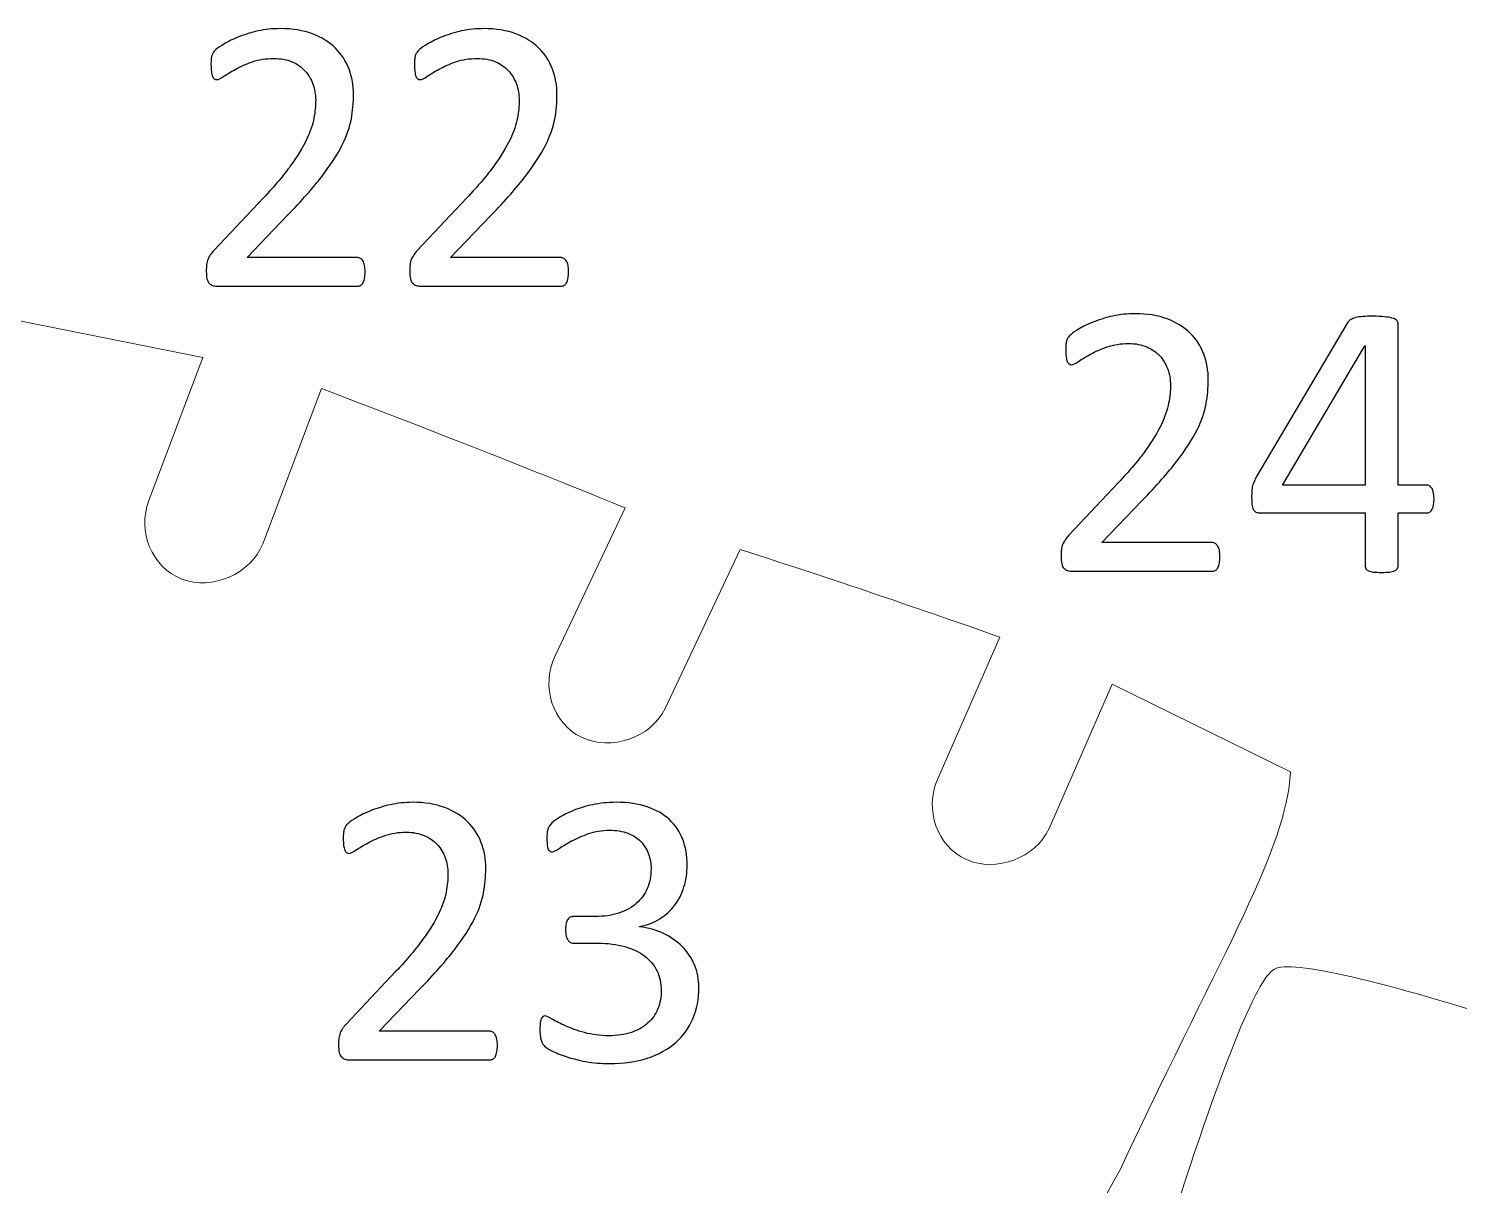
# Model space of a CAD drawing. Header units: inches. Extents: x -2.74 to 3.04, y -4.95 to 0.91.
# Drawn here: x 0.724 to 1.318, y 0.367 to 0.847 of the extents above; entities that cross this region are included whole.
import ezdxf

# ---------------------------------------------------------------- set-up
doc = ezdxf.new("R2010")
doc.units = ezdxf.units.IN
doc.header["$MEASUREMENT"] = 0
doc.layers.add('Layer 1', color=7, linetype='Continuous')

msp = doc.modelspace()

# ---------------------------------------------------------------- linework, layer by layer
at = {"layer": 'Layer 1'}
for points, knots in [([(0.86376, 0.74596), (0.86376, 0.74498), (0.8637, 0.74409), (0.86357, 0.74335), (0.86357, 0.74335), (0.86343, 0.74259), (0.86323, 0.74196), (0.86298, 0.74143), (0.86298, 0.74143), (0.86273, 0.74093), (0.86243, 0.74054), (0.86201, 0.74029), (0.86201, 0.74029), (0.86159, 0.74004), (0.86115, 0.73993), (0.86068, 0.73993), (0.86068, 0.73993), (0.86068, 0.73993), (0.80248, 0.73993), (0.80248, 0.73993), (0.80248, 0.73993), (0.80173, 0.73993), (0.80107, 0.74001), (0.80048, 0.74021), (0.80048, 0.74021), (0.79993, 0.7404), (0.79943, 0.74071), (0.79901, 0.74115), (0.79901, 0.74115), (0.79862, 0.74159), (0.79831, 0.74221), (0.79812, 0.74301), (0.79812, 0.74301), (0.79793, 0.74385), (0.79785, 0.74485), (0.79785, 0.74604), (0.79785, 0.74604), (0.79785, 0.74712), (0.79787, 0.74807), (0.79796, 0.74887), (0.79796, 0.74887), (0.79804, 0.74971), (0.79823, 0.7504), (0.79848, 0.75104), (0.79848, 0.75104), (0.79876, 0.75165), (0.79909, 0.75229), (0.79951, 0.7529), (0.79951, 0.7529), (0.79993, 0.75354), (0.80046, 0.75421), (0.80109, 0.7549), (0.80109, 0.7549), (0.80109, 0.7549), (0.82154, 0.77654), (0.82154, 0.77654), (0.82154, 0.77654), (0.82623, 0.78154), (0.83004, 0.78601), (0.83287, 0.78998), (0.83287, 0.78998), (0.83573, 0.79393), (0.83793, 0.79754), (0.83948, 0.80079), (0.83948, 0.80079), (0.84101, 0.80407), (0.84204, 0.80701), (0.84251, 0.80968), (0.84251, 0.80968), (0.84301, 0.81232), (0.84326, 0.81482), (0.84326, 0.81715), (0.84326, 0.81715), (0.84326, 0.81948), (0.84287, 0.8217), (0.84212, 0.82379), (0.84212, 0.82379), (0.84134, 0.82587), (0.84026, 0.8277), (0.83881, 0.82929), (0.83881, 0.82929), (0.83737, 0.83085), (0.83557, 0.83209), (0.8334, 0.83304), (0.8334, 0.83304), (0.83123, 0.83396), (0.82873, 0.8344), (0.82593, 0.8344), (0.82593, 0.8344), (0.82262, 0.8344), (0.81965, 0.83396), (0.81701, 0.83304), (0.81701, 0.83304), (0.81437, 0.83209), (0.81207, 0.83109), (0.81009, 0.83001), (0.81009, 0.83001), (0.80812, 0.82893), (0.80646, 0.82793), (0.80512, 0.82701), (0.80512, 0.82701), (0.80379, 0.82609), (0.80281, 0.82562), (0.80215, 0.82562), (0.80215, 0.82562), (0.80179, 0.82562), (0.80143, 0.82573), (0.80115, 0.82596), (0.80115, 0.82596), (0.80085, 0.82618), (0.80059, 0.82651), (0.8004, 0.82701), (0.8004, 0.82701), (0.8002, 0.82748), (0.80007, 0.82815), (0.79996, 0.82896), (0.79996, 0.82896), (0.79985, 0.82976), (0.79979, 0.83076), (0.79979, 0.8319), (0.79979, 0.8319), (0.79979, 0.8327), (0.79981, 0.8334), (0.79987, 0.83401), (0.79987, 0.83401), (0.79993, 0.83459), (0.80004, 0.83512), (0.80015, 0.83554), (0.80015, 0.83554), (0.80029, 0.83598), (0.80048, 0.8364), (0.8007, 0.83676), (0.8007, 0.83676), (0.8009, 0.83715), (0.80135, 0.83762), (0.80198, 0.8382), (0.80198, 0.8382), (0.80265, 0.83876), (0.80376, 0.83954), (0.80537, 0.84051), (0.80537, 0.84051), (0.80698, 0.84148), (0.80898, 0.84246), (0.8114, 0.8434), (0.8114, 0.8434), (0.81381, 0.84435), (0.81646, 0.84515), (0.81937, 0.84582), (0.81937, 0.84582), (0.82226, 0.84646), (0.82531, 0.84679), (0.82851, 0.84679), (0.82851, 0.84679), (0.83362, 0.84679), (0.83809, 0.84607), (0.8419, 0.84462), (0.8419, 0.84462), (0.84573, 0.84318), (0.8489, 0.8412), (0.85143, 0.83873), (0.85143, 0.83873), (0.85396, 0.83623), (0.85584, 0.83332), (0.85709, 0.83001), (0.85709, 0.83001), (0.85834, 0.8267), (0.85896, 0.82318), (0.85896, 0.81943), (0.85896, 0.81943), (0.85896, 0.81607), (0.85865, 0.81273), (0.85807, 0.80937), (0.85807, 0.80937), (0.85746, 0.80604), (0.8562, 0.80243), (0.85429, 0.79857), (0.85429, 0.79857), (0.85234, 0.79468), (0.84957, 0.79037), (0.84593, 0.78562), (0.84593, 0.78562), (0.84231, 0.78087), (0.83748, 0.7754), (0.83146, 0.76924), (0.83146, 0.76924), (0.83146, 0.76924), (0.81476, 0.75182), (0.81476, 0.75182), (0.81476, 0.75182), (0.81476, 0.75182), (0.86059, 0.75182), (0.86059, 0.75182), (0.86059, 0.75182), (0.86101, 0.75182), (0.86146, 0.75168), (0.86184, 0.75146), (0.86184, 0.75146), (0.86226, 0.75121), (0.86262, 0.75085), (0.8629, 0.75035), (0.8629, 0.75035), (0.8632, 0.74985), (0.86343, 0.74924), (0.86357, 0.74851), (0.86357, 0.74851), (0.8637, 0.74779), (0.86376, 0.74693), (0.86376, 0.74596)], [0, 0, 0, 0, 0.019231, 0.019231, 0.019231, 0.019231, 0.038462, 0.038462, 0.038462, 0.038462, 0.057692, 0.057692, 0.057692, 0.057692, 0.076923, 0.076923, 0.076923, 0.076923, 0.096154, 0.096154, 0.096154, 0.096154, 0.115385, 0.115385, 0.115385, 0.115385, 0.134615, 0.134615, 0.134615, 0.134615, 0.153846, 0.153846, 0.153846, 0.153846, 0.173077, 0.173077, 0.173077, 0.173077, 0.192308, 0.192308, 0.192308, 0.192308, 0.211538, 0.211538, 0.211538, 0.211538, 0.230769, 0.230769, 0.230769, 0.230769, 0.25, 0.25, 0.25, 0.25, 0.269231, 0.269231, 0.269231, 0.269231, 0.288462, 0.288462, 0.288462, 0.288462, 0.307692, 0.307692, 0.307692, 0.307692, 0.326923, 0.326923, 0.326923, 0.326923, 0.346154, 0.346154, 0.346154, 0.346154, 0.365385, 0.365385, 0.365385, 0.365385, 0.384615, 0.384615, 0.384615, 0.384615, 0.403846, 0.403846, 0.403846, 0.403846, 0.423077, 0.423077, 0.423077, 0.423077, 0.442308, 0.442308, 0.442308, 0.442308, 0.461538, 0.461538, 0.461538, 0.461538, 0.480769, 0.480769, 0.480769, 0.480769, 0.5, 0.5, 0.5, 0.5, 0.519231, 0.519231, 0.519231, 0.519231, 0.538462, 0.538462, 0.538462, 0.538462, 0.557692, 0.557692, 0.557692, 0.557692, 0.576923, 0.576923, 0.576923, 0.576923, 0.596154, 0.596154, 0.596154, 0.596154, 0.615385, 0.615385, 0.615385, 0.615385, 0.634615, 0.634615, 0.634615, 0.634615, 0.653846, 0.653846, 0.653846, 0.653846, 0.673077, 0.673077, 0.673077, 0.673077, 0.692308, 0.692308, 0.692308, 0.692308, 0.711538, 0.711538, 0.711538, 0.711538, 0.730769, 0.730769, 0.730769, 0.730769, 0.75, 0.75, 0.75, 0.75, 0.769231, 0.769231, 0.769231, 0.769231, 0.788462, 0.788462, 0.788462, 0.788462, 0.807692, 0.807692, 0.807692, 0.807692, 0.826923, 0.826923, 0.826923, 0.826923, 0.846154, 0.846154, 0.846154, 0.846154, 0.865385, 0.865385, 0.865385, 0.865385, 0.884615, 0.884615, 0.884615, 0.884615, 0.903846, 0.903846, 0.903846, 0.903846, 0.923077, 0.923077, 0.923077, 0.923077, 0.942308, 0.942308, 0.942308, 0.942308, 0.961538, 0.961538, 0.961538, 0.961538, 0.980769, 0.980769, 0.980769, 0.980769, 1, 1, 1, 1]), ([(0.94823, 0.74596), (0.94823, 0.74498), (0.94818, 0.74409), (0.94804, 0.74335), (0.94804, 0.74335), (0.9479, 0.74259), (0.9477, 0.74196), (0.94746, 0.74143), (0.94746, 0.74143), (0.9472, 0.74093), (0.9469, 0.74054), (0.94648, 0.74029), (0.94648, 0.74029), (0.94607, 0.74004), (0.94562, 0.73993), (0.94515, 0.73993), (0.94515, 0.73993), (0.94515, 0.73993), (0.88696, 0.73993), (0.88696, 0.73993), (0.88696, 0.73993), (0.8862, 0.73993), (0.88554, 0.74001), (0.88496, 0.74021), (0.88496, 0.74021), (0.8844, 0.7404), (0.8839, 0.74071), (0.88348, 0.74115), (0.88348, 0.74115), (0.88309, 0.74159), (0.88279, 0.74221), (0.88259, 0.74301), (0.88259, 0.74301), (0.8824, 0.74385), (0.88232, 0.74485), (0.88232, 0.74604), (0.88232, 0.74604), (0.88232, 0.74712), (0.88235, 0.74807), (0.88243, 0.74887), (0.88243, 0.74887), (0.88251, 0.74971), (0.8827, 0.7504), (0.88296, 0.75104), (0.88296, 0.75104), (0.88323, 0.75165), (0.88357, 0.75229), (0.88398, 0.7529), (0.88398, 0.7529), (0.8844, 0.75354), (0.88493, 0.75421), (0.88557, 0.7549), (0.88557, 0.7549), (0.88557, 0.7549), (0.90601, 0.77654), (0.90601, 0.77654), (0.90601, 0.77654), (0.9107, 0.78154), (0.91451, 0.78601), (0.91735, 0.78998), (0.91735, 0.78998), (0.9202, 0.79393), (0.9224, 0.79754), (0.92396, 0.80079), (0.92396, 0.80079), (0.92548, 0.80407), (0.92651, 0.80701), (0.92698, 0.80968), (0.92698, 0.80968), (0.92748, 0.81232), (0.92773, 0.81482), (0.92773, 0.81715), (0.92773, 0.81715), (0.92773, 0.81948), (0.92735, 0.8217), (0.92659, 0.82379), (0.92659, 0.82379), (0.92581, 0.82587), (0.92473, 0.8277), (0.92329, 0.82929), (0.92329, 0.82929), (0.92185, 0.83085), (0.92004, 0.83209), (0.91787, 0.83304), (0.91787, 0.83304), (0.9157, 0.83396), (0.9132, 0.8344), (0.9104, 0.8344), (0.9104, 0.8344), (0.90709, 0.8344), (0.90412, 0.83396), (0.90148, 0.83304), (0.90148, 0.83304), (0.89885, 0.83209), (0.89654, 0.83109), (0.89457, 0.83001), (0.89457, 0.83001), (0.89259, 0.82893), (0.89093, 0.82793), (0.88959, 0.82701), (0.88959, 0.82701), (0.88826, 0.82609), (0.88729, 0.82562), (0.88662, 0.82562), (0.88662, 0.82562), (0.88626, 0.82562), (0.8859, 0.82573), (0.88562, 0.82596), (0.88562, 0.82596), (0.88532, 0.82618), (0.88507, 0.82651), (0.88487, 0.82701), (0.88487, 0.82701), (0.88468, 0.82748), (0.88454, 0.82815), (0.88443, 0.82896), (0.88443, 0.82896), (0.88432, 0.82976), (0.88426, 0.83076), (0.88426, 0.8319), (0.88426, 0.8319), (0.88426, 0.8327), (0.88429, 0.8334), (0.88435, 0.83401), (0.88435, 0.83401), (0.8844, 0.83459), (0.88451, 0.83512), (0.88462, 0.83554), (0.88462, 0.83554), (0.88476, 0.83598), (0.88496, 0.8364), (0.88518, 0.83676), (0.88518, 0.83676), (0.88537, 0.83715), (0.88582, 0.83762), (0.88646, 0.8382), (0.88646, 0.8382), (0.88712, 0.83876), (0.88823, 0.83954), (0.88985, 0.84051), (0.88985, 0.84051), (0.89146, 0.84148), (0.89346, 0.84246), (0.89587, 0.8434), (0.89587, 0.8434), (0.89829, 0.84435), (0.90093, 0.84515), (0.90385, 0.84582), (0.90385, 0.84582), (0.90673, 0.84646), (0.90979, 0.84679), (0.91298, 0.84679), (0.91298, 0.84679), (0.91809, 0.84679), (0.92257, 0.84607), (0.92637, 0.84462), (0.92637, 0.84462), (0.9302, 0.84318), (0.93337, 0.8412), (0.9359, 0.83873), (0.9359, 0.83873), (0.93843, 0.83623), (0.94031, 0.83332), (0.94157, 0.83001), (0.94157, 0.83001), (0.94281, 0.8267), (0.94343, 0.82318), (0.94343, 0.81943), (0.94343, 0.81943), (0.94343, 0.81607), (0.94312, 0.81273), (0.94254, 0.80937), (0.94254, 0.80937), (0.94193, 0.80604), (0.94068, 0.80243), (0.93876, 0.79857), (0.93876, 0.79857), (0.93681, 0.79468), (0.93404, 0.79037), (0.9304, 0.78562), (0.9304, 0.78562), (0.92679, 0.78087), (0.92196, 0.7754), (0.91593, 0.76924), (0.91593, 0.76924), (0.91593, 0.76924), (0.89923, 0.75182), (0.89923, 0.75182), (0.89923, 0.75182), (0.89923, 0.75182), (0.94507, 0.75182), (0.94507, 0.75182), (0.94507, 0.75182), (0.94548, 0.75182), (0.94593, 0.75168), (0.94631, 0.75146), (0.94631, 0.75146), (0.94673, 0.75121), (0.94709, 0.75085), (0.94737, 0.75035), (0.94737, 0.75035), (0.94768, 0.74985), (0.9479, 0.74924), (0.94804, 0.74851), (0.94804, 0.74851), (0.94818, 0.74779), (0.94823, 0.74693), (0.94823, 0.74596)], [0, 0, 0, 0, 0.019231, 0.019231, 0.019231, 0.019231, 0.038462, 0.038462, 0.038462, 0.038462, 0.057692, 0.057692, 0.057692, 0.057692, 0.076923, 0.076923, 0.076923, 0.076923, 0.096154, 0.096154, 0.096154, 0.096154, 0.115385, 0.115385, 0.115385, 0.115385, 0.134615, 0.134615, 0.134615, 0.134615, 0.153846, 0.153846, 0.153846, 0.153846, 0.173077, 0.173077, 0.173077, 0.173077, 0.192308, 0.192308, 0.192308, 0.192308, 0.211538, 0.211538, 0.211538, 0.211538, 0.230769, 0.230769, 0.230769, 0.230769, 0.25, 0.25, 0.25, 0.25, 0.269231, 0.269231, 0.269231, 0.269231, 0.288462, 0.288462, 0.288462, 0.288462, 0.307692, 0.307692, 0.307692, 0.307692, 0.326923, 0.326923, 0.326923, 0.326923, 0.346154, 0.346154, 0.346154, 0.346154, 0.365385, 0.365385, 0.365385, 0.365385, 0.384615, 0.384615, 0.384615, 0.384615, 0.403846, 0.403846, 0.403846, 0.403846, 0.423077, 0.423077, 0.423077, 0.423077, 0.442308, 0.442308, 0.442308, 0.442308, 0.461538, 0.461538, 0.461538, 0.461538, 0.480769, 0.480769, 0.480769, 0.480769, 0.5, 0.5, 0.5, 0.5, 0.519231, 0.519231, 0.519231, 0.519231, 0.538462, 0.538462, 0.538462, 0.538462, 0.557692, 0.557692, 0.557692, 0.557692, 0.576923, 0.576923, 0.576923, 0.576923, 0.596154, 0.596154, 0.596154, 0.596154, 0.615385, 0.615385, 0.615385, 0.615385, 0.634615, 0.634615, 0.634615, 0.634615, 0.653846, 0.653846, 0.653846, 0.653846, 0.673077, 0.673077, 0.673077, 0.673077, 0.692308, 0.692308, 0.692308, 0.692308, 0.711538, 0.711538, 0.711538, 0.711538, 0.730769, 0.730769, 0.730769, 0.730769, 0.75, 0.75, 0.75, 0.75, 0.769231, 0.769231, 0.769231, 0.769231, 0.788462, 0.788462, 0.788462, 0.788462, 0.807692, 0.807692, 0.807692, 0.807692, 0.826923, 0.826923, 0.826923, 0.826923, 0.846154, 0.846154, 0.846154, 0.846154, 0.865385, 0.865385, 0.865385, 0.865385, 0.884615, 0.884615, 0.884615, 0.884615, 0.903846, 0.903846, 0.903846, 0.903846, 0.923077, 0.923077, 0.923077, 0.923077, 0.942308, 0.942308, 0.942308, 0.942308, 0.961538, 0.961538, 0.961538, 0.961538, 0.980769, 0.980769, 0.980769, 0.980769, 1, 1, 1, 1]), ([(1.21861, 0.62767), (1.21861, 0.6267), (1.21856, 0.62581), (1.21842, 0.62506), (1.21842, 0.62506), (1.21828, 0.62431), (1.21808, 0.62367), (1.21783, 0.62315), (1.21783, 0.62315), (1.21758, 0.62265), (1.21728, 0.62226), (1.21686, 0.62201), (1.21686, 0.62201), (1.21644, 0.62176), (1.216, 0.62165), (1.21553, 0.62165), (1.21553, 0.62165), (1.21553, 0.62165), (1.15733, 0.62165), (1.15733, 0.62165), (1.15733, 0.62165), (1.15658, 0.62165), (1.15592, 0.62173), (1.15533, 0.62193), (1.15533, 0.62193), (1.15478, 0.62212), (1.15428, 0.62243), (1.15386, 0.62287), (1.15386, 0.62287), (1.15347, 0.62331), (1.15317, 0.62393), (1.15297, 0.62473), (1.15297, 0.62473), (1.15278, 0.62556), (1.1527, 0.62656), (1.1527, 0.62776), (1.1527, 0.62776), (1.1527, 0.62884), (1.15272, 0.62978), (1.15281, 0.63059), (1.15281, 0.63059), (1.15289, 0.63143), (1.15308, 0.63212), (1.15333, 0.63276), (1.15333, 0.63276), (1.15361, 0.63337), (1.15394, 0.63401), (1.15436, 0.63462), (1.15436, 0.63462), (1.15478, 0.63526), (1.15531, 0.63593), (1.15594, 0.63662), (1.15594, 0.63662), (1.15594, 0.63662), (1.17639, 0.65826), (1.17639, 0.65826), (1.17639, 0.65826), (1.18108, 0.66326), (1.18489, 0.66773), (1.18772, 0.6717), (1.18772, 0.6717), (1.19058, 0.67565), (1.19278, 0.67926), (1.19433, 0.68251), (1.19433, 0.68251), (1.19586, 0.68578), (1.19689, 0.68873), (1.19736, 0.69139), (1.19736, 0.69139), (1.19786, 0.69404), (1.19811, 0.69654), (1.19811, 0.69887), (1.19811, 0.69887), (1.19811, 0.7012), (1.19772, 0.70342), (1.19697, 0.70551), (1.19697, 0.70551), (1.19619, 0.70759), (1.19511, 0.70942), (1.19367, 0.71101), (1.19367, 0.71101), (1.19222, 0.71256), (1.19042, 0.71381), (1.18825, 0.71476), (1.18825, 0.71476), (1.18608, 0.71567), (1.18358, 0.71612), (1.18078, 0.71612), (1.18078, 0.71612), (1.17747, 0.71612), (1.1745, 0.71567), (1.17186, 0.71476), (1.17186, 0.71476), (1.16922, 0.71381), (1.16692, 0.71281), (1.16494, 0.71173), (1.16494, 0.71173), (1.16297, 0.71065), (1.16131, 0.70965), (1.15997, 0.70873), (1.15997, 0.70873), (1.15864, 0.70781), (1.15767, 0.70734), (1.157, 0.70734), (1.157, 0.70734), (1.15664, 0.70734), (1.15628, 0.70745), (1.156, 0.70767), (1.156, 0.70767), (1.1557, 0.70789), (1.15544, 0.70823), (1.15525, 0.70873), (1.15525, 0.70873), (1.15506, 0.7092), (1.15492, 0.70987), (1.15481, 0.71067), (1.15481, 0.71067), (1.1547, 0.71148), (1.15464, 0.71248), (1.15464, 0.71362), (1.15464, 0.71362), (1.15464, 0.71442), (1.15467, 0.71512), (1.15472, 0.71573), (1.15472, 0.71573), (1.15478, 0.71631), (1.15489, 0.71684), (1.155, 0.71726), (1.155, 0.71726), (1.15514, 0.7177), (1.15533, 0.71812), (1.15556, 0.71848), (1.15556, 0.71848), (1.15575, 0.71887), (1.1562, 0.71934), (1.15683, 0.71992), (1.15683, 0.71992), (1.1575, 0.72048), (1.15861, 0.72126), (1.16022, 0.72223), (1.16022, 0.72223), (1.16183, 0.7232), (1.16383, 0.72417), (1.16625, 0.72512), (1.16625, 0.72512), (1.16867, 0.72606), (1.17131, 0.72687), (1.17422, 0.72754), (1.17422, 0.72754), (1.17711, 0.72817), (1.18017, 0.72851), (1.18336, 0.72851), (1.18336, 0.72851), (1.18847, 0.72851), (1.19294, 0.72778), (1.19675, 0.72634), (1.19675, 0.72634), (1.20058, 0.72489), (1.20375, 0.72292), (1.20628, 0.72045), (1.20628, 0.72045), (1.20881, 0.71795), (1.21069, 0.71504), (1.21194, 0.71173), (1.21194, 0.71173), (1.21319, 0.70842), (1.21381, 0.70489), (1.21381, 0.70115), (1.21381, 0.70115), (1.21381, 0.69778), (1.2135, 0.69445), (1.21292, 0.69109), (1.21292, 0.69109), (1.21231, 0.68776), (1.21106, 0.68415), (1.20914, 0.68028), (1.20914, 0.68028), (1.20719, 0.67639), (1.20442, 0.67209), (1.20078, 0.66734), (1.20078, 0.66734), (1.19717, 0.66259), (1.19233, 0.65712), (1.18631, 0.65095), (1.18631, 0.65095), (1.18631, 0.65095), (1.16961, 0.63354), (1.16961, 0.63354), (1.16961, 0.63354), (1.16961, 0.63354), (1.21544, 0.63354), (1.21544, 0.63354), (1.21544, 0.63354), (1.21586, 0.63354), (1.21631, 0.63339), (1.21669, 0.63317), (1.21669, 0.63317), (1.21711, 0.63293), (1.21747, 0.63256), (1.21775, 0.63206), (1.21775, 0.63206), (1.21806, 0.63156), (1.21828, 0.63095), (1.21842, 0.63023), (1.21842, 0.63023), (1.21856, 0.62951), (1.21861, 0.62865), (1.21861, 0.62767)], [0, 0, 0, 0, 0.019231, 0.019231, 0.019231, 0.019231, 0.038462, 0.038462, 0.038462, 0.038462, 0.057692, 0.057692, 0.057692, 0.057692, 0.076923, 0.076923, 0.076923, 0.076923, 0.096154, 0.096154, 0.096154, 0.096154, 0.115385, 0.115385, 0.115385, 0.115385, 0.134615, 0.134615, 0.134615, 0.134615, 0.153846, 0.153846, 0.153846, 0.153846, 0.173077, 0.173077, 0.173077, 0.173077, 0.192308, 0.192308, 0.192308, 0.192308, 0.211538, 0.211538, 0.211538, 0.211538, 0.230769, 0.230769, 0.230769, 0.230769, 0.25, 0.25, 0.25, 0.25, 0.269231, 0.269231, 0.269231, 0.269231, 0.288462, 0.288462, 0.288462, 0.288462, 0.307692, 0.307692, 0.307692, 0.307692, 0.326923, 0.326923, 0.326923, 0.326923, 0.346154, 0.346154, 0.346154, 0.346154, 0.365385, 0.365385, 0.365385, 0.365385, 0.384615, 0.384615, 0.384615, 0.384615, 0.403846, 0.403846, 0.403846, 0.403846, 0.423077, 0.423077, 0.423077, 0.423077, 0.442308, 0.442308, 0.442308, 0.442308, 0.461538, 0.461538, 0.461538, 0.461538, 0.480769, 0.480769, 0.480769, 0.480769, 0.5, 0.5, 0.5, 0.5, 0.519231, 0.519231, 0.519231, 0.519231, 0.538462, 0.538462, 0.538462, 0.538462, 0.557692, 0.557692, 0.557692, 0.557692, 0.576923, 0.576923, 0.576923, 0.576923, 0.596154, 0.596154, 0.596154, 0.596154, 0.615385, 0.615385, 0.615385, 0.615385, 0.634615, 0.634615, 0.634615, 0.634615, 0.653846, 0.653846, 0.653846, 0.653846, 0.673077, 0.673077, 0.673077, 0.673077, 0.692308, 0.692308, 0.692308, 0.692308, 0.711538, 0.711538, 0.711538, 0.711538, 0.730769, 0.730769, 0.730769, 0.730769, 0.75, 0.75, 0.75, 0.75, 0.769231, 0.769231, 0.769231, 0.769231, 0.788462, 0.788462, 0.788462, 0.788462, 0.807692, 0.807692, 0.807692, 0.807692, 0.826923, 0.826923, 0.826923, 0.826923, 0.846154, 0.846154, 0.846154, 0.846154, 0.865385, 0.865385, 0.865385, 0.865385, 0.884615, 0.884615, 0.884615, 0.884615, 0.903846, 0.903846, 0.903846, 0.903846, 0.923077, 0.923077, 0.923077, 0.923077, 0.942308, 0.942308, 0.942308, 0.942308, 0.961538, 0.961538, 0.961538, 0.961538, 0.980769, 0.980769, 0.980769, 0.980769, 1, 1, 1, 1]), ([(1.30756, 0.65159), (1.30756, 0.64981), (1.30728, 0.64839), (1.30675, 0.64737), (1.30675, 0.64737), (1.30619, 0.64634), (1.30544, 0.64581), (1.30447, 0.64581), (1.30447, 0.64581), (1.30447, 0.64581), (1.29258, 0.64581), (1.29258, 0.64581), (1.29258, 0.64581), (1.29258, 0.64581), (1.29258, 0.62367), (1.29258, 0.62367), (1.29258, 0.62367), (1.29258, 0.62326), (1.29247, 0.62287), (1.29225, 0.62259), (1.29225, 0.62259), (1.29206, 0.62228), (1.29167, 0.62204), (1.29111, 0.62181), (1.29111, 0.62181), (1.29058, 0.62159), (1.28986, 0.62143), (1.289, 0.62131), (1.289, 0.62131), (1.28814, 0.6212), (1.28703, 0.62115), (1.28567, 0.62115), (1.28567, 0.62115), (1.28436, 0.62115), (1.28328, 0.6212), (1.28242, 0.62131), (1.28242, 0.62131), (1.28156, 0.62143), (1.28086, 0.62159), (1.28033, 0.62181), (1.28033, 0.62181), (1.27983, 0.62204), (1.27947, 0.62228), (1.27928, 0.62259), (1.27928, 0.62259), (1.27908, 0.62287), (1.279, 0.62326), (1.279, 0.62367), (1.279, 0.62367), (1.279, 0.62367), (1.279, 0.64581), (1.279, 0.64581), (1.279, 0.64581), (1.279, 0.64581), (1.23553, 0.64581), (1.23553, 0.64581), (1.23553, 0.64581), (1.23489, 0.64581), (1.23433, 0.64589), (1.23392, 0.64606), (1.23392, 0.64606), (1.23347, 0.64623), (1.23308, 0.64654), (1.23272, 0.64695), (1.23272, 0.64695), (1.23239, 0.64739), (1.23214, 0.64801), (1.232, 0.64884), (1.232, 0.64884), (1.23186, 0.64965), (1.23181, 0.6507), (1.23181, 0.65201), (1.23181, 0.65201), (1.23181, 0.65304), (1.23183, 0.65395), (1.23189, 0.65476), (1.23189, 0.65476), (1.23194, 0.65559), (1.23203, 0.65634), (1.2322, 0.65701), (1.2322, 0.65701), (1.23236, 0.65767), (1.23258, 0.65834), (1.23286, 0.65895), (1.23286, 0.65895), (1.23311, 0.65959), (1.23344, 0.66026), (1.23383, 0.66095), (1.23383, 0.66095), (1.23383, 0.66095), (1.27175, 0.72492), (1.27175, 0.72492), (1.27175, 0.72492), (1.27203, 0.72534), (1.27242, 0.72573), (1.27294, 0.72606), (1.27294, 0.72606), (1.27344, 0.72639), (1.27411, 0.72665), (1.27492, 0.72687), (1.27492, 0.72687), (1.27575, 0.72709), (1.27675, 0.72723), (1.27794, 0.72731), (1.27794, 0.72731), (1.27914, 0.72739), (1.28056, 0.72745), (1.28217, 0.72745), (1.28217, 0.72745), (1.28397, 0.72745), (1.28553, 0.72737), (1.28686, 0.72723), (1.28686, 0.72723), (1.28817, 0.72709), (1.28925, 0.72692), (1.29006, 0.7267), (1.29006, 0.7267), (1.29089, 0.72648), (1.2915, 0.7262), (1.29194, 0.72584), (1.29194, 0.72584), (1.29236, 0.72551), (1.29258, 0.72509), (1.29258, 0.72459), (1.29258, 0.72459), (1.29258, 0.72459), (1.29258, 0.65737), (1.29258, 0.65737), (1.29258, 0.65737), (1.29258, 0.65737), (1.30447, 0.65737), (1.30447, 0.65737), (1.30447, 0.65737), (1.30539, 0.65737), (1.30614, 0.65689), (1.30669, 0.65595), (1.30669, 0.65595), (1.30728, 0.65501), (1.30756, 0.65354), (1.30756, 0.65159)], [0, 0, 0, 0, 0.028571, 0.028571, 0.028571, 0.028571, 0.057143, 0.057143, 0.057143, 0.057143, 0.085714, 0.085714, 0.085714, 0.085714, 0.114286, 0.114286, 0.114286, 0.114286, 0.142857, 0.142857, 0.142857, 0.142857, 0.171429, 0.171429, 0.171429, 0.171429, 0.2, 0.2, 0.2, 0.2, 0.228571, 0.228571, 0.228571, 0.228571, 0.257143, 0.257143, 0.257143, 0.257143, 0.285714, 0.285714, 0.285714, 0.285714, 0.314286, 0.314286, 0.314286, 0.314286, 0.342857, 0.342857, 0.342857, 0.342857, 0.371429, 0.371429, 0.371429, 0.371429, 0.4, 0.4, 0.4, 0.4, 0.428571, 0.428571, 0.428571, 0.428571, 0.457143, 0.457143, 0.457143, 0.457143, 0.485714, 0.485714, 0.485714, 0.485714, 0.514286, 0.514286, 0.514286, 0.514286, 0.542857, 0.542857, 0.542857, 0.542857, 0.571429, 0.571429, 0.571429, 0.571429, 0.6, 0.6, 0.6, 0.6, 0.628571, 0.628571, 0.628571, 0.628571, 0.657143, 0.657143, 0.657143, 0.657143, 0.685714, 0.685714, 0.685714, 0.685714, 0.714286, 0.714286, 0.714286, 0.714286, 0.742857, 0.742857, 0.742857, 0.742857, 0.771429, 0.771429, 0.771429, 0.771429, 0.8, 0.8, 0.8, 0.8, 0.828571, 0.828571, 0.828571, 0.828571, 0.857143, 0.857143, 0.857143, 0.857143, 0.885714, 0.885714, 0.885714, 0.885714, 0.914286, 0.914286, 0.914286, 0.914286, 0.942857, 0.942857, 0.942857, 0.942857, 0.971429, 0.971429, 0.971429, 0.971429, 1, 1, 1, 1]), ([(1.279, 0.71515), (1.279, 0.71515), (1.27883, 0.71515), (1.27883, 0.71515), (1.27883, 0.71515), (1.27883, 0.71515), (1.24458, 0.65737), (1.24458, 0.65737), (1.24458, 0.65737), (1.24458, 0.65737), (1.279, 0.65737), (1.279, 0.65737), (1.279, 0.65737), (1.279, 0.65737), (1.279, 0.71515), (1.279, 0.71515)], [0, 0, 0, 0, 0.25, 0.25, 0.25, 0.25, 0.5, 0.5, 0.5, 0.5, 0.75, 0.75, 0.75, 0.75, 1, 1, 1, 1]), ([(0.91868, 0.4249), (0.91868, 0.42393), (0.91862, 0.42304), (0.91848, 0.42229), (0.91848, 0.42229), (0.91835, 0.42154), (0.91815, 0.4209), (0.9179, 0.42037), (0.9179, 0.42037), (0.91765, 0.41987), (0.91735, 0.41948), (0.91693, 0.41924), (0.91693, 0.41924), (0.91651, 0.41898), (0.91607, 0.41887), (0.91559, 0.41887), (0.91559, 0.41887), (0.91559, 0.41887), (0.8574, 0.41887), (0.8574, 0.41887), (0.8574, 0.41887), (0.85665, 0.41887), (0.85598, 0.41896), (0.8554, 0.41915), (0.8554, 0.41915), (0.85485, 0.41935), (0.85435, 0.41965), (0.85393, 0.42009), (0.85393, 0.42009), (0.85354, 0.42054), (0.85323, 0.42115), (0.85304, 0.42196), (0.85304, 0.42196), (0.85285, 0.42279), (0.85276, 0.42379), (0.85276, 0.42498), (0.85276, 0.42498), (0.85276, 0.42607), (0.85279, 0.42701), (0.85287, 0.42782), (0.85287, 0.42782), (0.85296, 0.42865), (0.85315, 0.42935), (0.8534, 0.42998), (0.8534, 0.42998), (0.85368, 0.43059), (0.85401, 0.43124), (0.85443, 0.43185), (0.85443, 0.43185), (0.85485, 0.43248), (0.85537, 0.43315), (0.85601, 0.43385), (0.85601, 0.43385), (0.85601, 0.43385), (0.87646, 0.45548), (0.87646, 0.45548), (0.87646, 0.45548), (0.88115, 0.46048), (0.88496, 0.46496), (0.88779, 0.46893), (0.88779, 0.46893), (0.89065, 0.47287), (0.89285, 0.47648), (0.8944, 0.47974), (0.8944, 0.47974), (0.89593, 0.48301), (0.89696, 0.48596), (0.89743, 0.48862), (0.89743, 0.48862), (0.89793, 0.49126), (0.89818, 0.49376), (0.89818, 0.49609), (0.89818, 0.49609), (0.89818, 0.49843), (0.89779, 0.50065), (0.89704, 0.50274), (0.89704, 0.50274), (0.89626, 0.50482), (0.89518, 0.50665), (0.89373, 0.50824), (0.89373, 0.50824), (0.89229, 0.50979), (0.89048, 0.51104), (0.88832, 0.51198), (0.88832, 0.51198), (0.88615, 0.5129), (0.88365, 0.51335), (0.88085, 0.51335), (0.88085, 0.51335), (0.87754, 0.51335), (0.87457, 0.5129), (0.87193, 0.51198), (0.87193, 0.51198), (0.86929, 0.51104), (0.86698, 0.51004), (0.86501, 0.50896), (0.86501, 0.50896), (0.86304, 0.50787), (0.86137, 0.50687), (0.86004, 0.50596), (0.86004, 0.50596), (0.8587, 0.50504), (0.85773, 0.50457), (0.85707, 0.50457), (0.85707, 0.50457), (0.8567, 0.50457), (0.85635, 0.50468), (0.85607, 0.5049), (0.85607, 0.5049), (0.85576, 0.50512), (0.85551, 0.50546), (0.85532, 0.50596), (0.85532, 0.50596), (0.85512, 0.50643), (0.85498, 0.50709), (0.85487, 0.5079), (0.85487, 0.5079), (0.85476, 0.5087), (0.8547, 0.5097), (0.8547, 0.51085), (0.8547, 0.51085), (0.8547, 0.51165), (0.85473, 0.51235), (0.85479, 0.51296), (0.85479, 0.51296), (0.85485, 0.51354), (0.85496, 0.51407), (0.85507, 0.51448), (0.85507, 0.51448), (0.8552, 0.51493), (0.8554, 0.51535), (0.85562, 0.5157), (0.85562, 0.5157), (0.85582, 0.51609), (0.85626, 0.51657), (0.8569, 0.51715), (0.8569, 0.51715), (0.85757, 0.5177), (0.85868, 0.51848), (0.86029, 0.51946), (0.86029, 0.51946), (0.8619, 0.52043), (0.8639, 0.5214), (0.86632, 0.52235), (0.86632, 0.52235), (0.86873, 0.52329), (0.87137, 0.52409), (0.87429, 0.52476), (0.87429, 0.52476), (0.87718, 0.5254), (0.88023, 0.52574), (0.88343, 0.52574), (0.88343, 0.52574), (0.88854, 0.52574), (0.89301, 0.52501), (0.89682, 0.52357), (0.89682, 0.52357), (0.90065, 0.52212), (0.90382, 0.52015), (0.90635, 0.51768), (0.90635, 0.51768), (0.90887, 0.51518), (0.91076, 0.51226), (0.91201, 0.50896), (0.91201, 0.50896), (0.91326, 0.50565), (0.91387, 0.50212), (0.91387, 0.49837), (0.91387, 0.49837), (0.91387, 0.49501), (0.91357, 0.49168), (0.91298, 0.48832), (0.91298, 0.48832), (0.91237, 0.48498), (0.91112, 0.48137), (0.9092, 0.47751), (0.9092, 0.47751), (0.90726, 0.47362), (0.90448, 0.46932), (0.90085, 0.46457), (0.90085, 0.46457), (0.89723, 0.45982), (0.8924, 0.45435), (0.88637, 0.44818), (0.88637, 0.44818), (0.88637, 0.44818), (0.86968, 0.43076), (0.86968, 0.43076), (0.86968, 0.43076), (0.86968, 0.43076), (0.91551, 0.43076), (0.91551, 0.43076), (0.91551, 0.43076), (0.91593, 0.43076), (0.91637, 0.43062), (0.91676, 0.4304), (0.91676, 0.4304), (0.91718, 0.43015), (0.91754, 0.42979), (0.91782, 0.42929), (0.91782, 0.42929), (0.91812, 0.42879), (0.91835, 0.42818), (0.91848, 0.42746), (0.91848, 0.42746), (0.91862, 0.42674), (0.91868, 0.42587), (0.91868, 0.4249)], [0, 0, 0, 0, 0.019231, 0.019231, 0.019231, 0.019231, 0.038462, 0.038462, 0.038462, 0.038462, 0.057692, 0.057692, 0.057692, 0.057692, 0.076923, 0.076923, 0.076923, 0.076923, 0.096154, 0.096154, 0.096154, 0.096154, 0.115385, 0.115385, 0.115385, 0.115385, 0.134615, 0.134615, 0.134615, 0.134615, 0.153846, 0.153846, 0.153846, 0.153846, 0.173077, 0.173077, 0.173077, 0.173077, 0.192308, 0.192308, 0.192308, 0.192308, 0.211538, 0.211538, 0.211538, 0.211538, 0.230769, 0.230769, 0.230769, 0.230769, 0.25, 0.25, 0.25, 0.25, 0.269231, 0.269231, 0.269231, 0.269231, 0.288462, 0.288462, 0.288462, 0.288462, 0.307692, 0.307692, 0.307692, 0.307692, 0.326923, 0.326923, 0.326923, 0.326923, 0.346154, 0.346154, 0.346154, 0.346154, 0.365385, 0.365385, 0.365385, 0.365385, 0.384615, 0.384615, 0.384615, 0.384615, 0.403846, 0.403846, 0.403846, 0.403846, 0.423077, 0.423077, 0.423077, 0.423077, 0.442308, 0.442308, 0.442308, 0.442308, 0.461538, 0.461538, 0.461538, 0.461538, 0.480769, 0.480769, 0.480769, 0.480769, 0.5, 0.5, 0.5, 0.5, 0.519231, 0.519231, 0.519231, 0.519231, 0.538462, 0.538462, 0.538462, 0.538462, 0.557692, 0.557692, 0.557692, 0.557692, 0.576923, 0.576923, 0.576923, 0.576923, 0.596154, 0.596154, 0.596154, 0.596154, 0.615385, 0.615385, 0.615385, 0.615385, 0.634615, 0.634615, 0.634615, 0.634615, 0.653846, 0.653846, 0.653846, 0.653846, 0.673077, 0.673077, 0.673077, 0.673077, 0.692308, 0.692308, 0.692308, 0.692308, 0.711538, 0.711538, 0.711538, 0.711538, 0.730769, 0.730769, 0.730769, 0.730769, 0.75, 0.75, 0.75, 0.75, 0.769231, 0.769231, 0.769231, 0.769231, 0.788462, 0.788462, 0.788462, 0.788462, 0.807692, 0.807692, 0.807692, 0.807692, 0.826923, 0.826923, 0.826923, 0.826923, 0.846154, 0.846154, 0.846154, 0.846154, 0.865385, 0.865385, 0.865385, 0.865385, 0.884615, 0.884615, 0.884615, 0.884615, 0.903846, 0.903846, 0.903846, 0.903846, 0.923077, 0.923077, 0.923077, 0.923077, 0.942308, 0.942308, 0.942308, 0.942308, 0.961538, 0.961538, 0.961538, 0.961538, 0.980769, 0.980769, 0.980769, 0.980769, 1, 1, 1, 1]), ([(1.00235, 0.44898), (1.00235, 0.44415), (1.00148, 0.43979), (0.99982, 0.43593), (0.99982, 0.43593), (0.99812, 0.43204), (0.9957, 0.42871), (0.99257, 0.42596), (0.99257, 0.42596), (0.98943, 0.42318), (0.98554, 0.42107), (0.98093, 0.41957), (0.98093, 0.41957), (0.97632, 0.41807), (0.97112, 0.41732), (0.96532, 0.41732), (0.96532, 0.41732), (0.96179, 0.41732), (0.95848, 0.41763), (0.95543, 0.41818), (0.95543, 0.41818), (0.95235, 0.41876), (0.94962, 0.41943), (0.94724, 0.42021), (0.94724, 0.42021), (0.94485, 0.42101), (0.94287, 0.42182), (0.94129, 0.42265), (0.94129, 0.42265), (0.93974, 0.42351), (0.93874, 0.42409), (0.93835, 0.42448), (0.93835, 0.42448), (0.93793, 0.42487), (0.93762, 0.42524), (0.9374, 0.42562), (0.9374, 0.42562), (0.93718, 0.42601), (0.93698, 0.42646), (0.93682, 0.42701), (0.93682, 0.42701), (0.93665, 0.42757), (0.93654, 0.42821), (0.93646, 0.42901), (0.93646, 0.42901), (0.93637, 0.42979), (0.93635, 0.43076), (0.93635, 0.4319), (0.93635, 0.4319), (0.93635, 0.43385), (0.93654, 0.43521), (0.9369, 0.43596), (0.9369, 0.43596), (0.93729, 0.43674), (0.93782, 0.43709), (0.93854, 0.43709), (0.93854, 0.43709), (0.93901, 0.43709), (0.93998, 0.43668), (0.94143, 0.43579), (0.94143, 0.43579), (0.94287, 0.43493), (0.9447, 0.43398), (0.94696, 0.43298), (0.94696, 0.43298), (0.9492, 0.43198), (0.95185, 0.43104), (0.95485, 0.43018), (0.95485, 0.43018), (0.95787, 0.42932), (0.9612, 0.42887), (0.9649, 0.42887), (0.9649, 0.42887), (0.96848, 0.42887), (0.97162, 0.42935), (0.97435, 0.43026), (0.97435, 0.43026), (0.97707, 0.43118), (0.97935, 0.43248), (0.98118, 0.43418), (0.98118, 0.43418), (0.98301, 0.43585), (0.9844, 0.43785), (0.98532, 0.44015), (0.98532, 0.44015), (0.98626, 0.44246), (0.9867, 0.44496), (0.9867, 0.44768), (0.9867, 0.44768), (0.9867, 0.45068), (0.98612, 0.45335), (0.98496, 0.45574), (0.98496, 0.45574), (0.98379, 0.45812), (0.98209, 0.46018), (0.97985, 0.46193), (0.97985, 0.46193), (0.97759, 0.46365), (0.97482, 0.46498), (0.97154, 0.4659), (0.97154, 0.4659), (0.96826, 0.46685), (0.96451, 0.46729), (0.96035, 0.46729), (0.96035, 0.46729), (0.96035, 0.46729), (0.95035, 0.46729), (0.95035, 0.46729), (0.95035, 0.46729), (0.9499, 0.46729), (0.94948, 0.4674), (0.94907, 0.46757), (0.94907, 0.46757), (0.94868, 0.46776), (0.94832, 0.46807), (0.94801, 0.46851), (0.94801, 0.46851), (0.9477, 0.46896), (0.94748, 0.46951), (0.94729, 0.47024), (0.94729, 0.47024), (0.94709, 0.47093), (0.94701, 0.47185), (0.94701, 0.47298), (0.94701, 0.47298), (0.94701, 0.47401), (0.94707, 0.47487), (0.94724, 0.47557), (0.94724, 0.47557), (0.9474, 0.47624), (0.94762, 0.47676), (0.94793, 0.47718), (0.94793, 0.47718), (0.94824, 0.47759), (0.94857, 0.4779), (0.94896, 0.47807), (0.94896, 0.47807), (0.94935, 0.47826), (0.94976, 0.47837), (0.95026, 0.47837), (0.95026, 0.47837), (0.95026, 0.47837), (0.95946, 0.47837), (0.95946, 0.47837), (0.95946, 0.47837), (0.96304, 0.47837), (0.96623, 0.47882), (0.96909, 0.47974), (0.96909, 0.47974), (0.97193, 0.48068), (0.97435, 0.48198), (0.97635, 0.48374), (0.97635, 0.48374), (0.97832, 0.48546), (0.97985, 0.48754), (0.9809, 0.48996), (0.9809, 0.48996), (0.98196, 0.49237), (0.98248, 0.49507), (0.98248, 0.49807), (0.98248, 0.49807), (0.98248, 0.50024), (0.98212, 0.50229), (0.98143, 0.50429), (0.98143, 0.50429), (0.9807, 0.50626), (0.97965, 0.50798), (0.97826, 0.50946), (0.97826, 0.50946), (0.97685, 0.5109), (0.97504, 0.51207), (0.97285, 0.5129), (0.97285, 0.5129), (0.97065, 0.51376), (0.96809, 0.51418), (0.96523, 0.51418), (0.96523, 0.51418), (0.96209, 0.51418), (0.9592, 0.5137), (0.95657, 0.51274), (0.95657, 0.51274), (0.95393, 0.51179), (0.95159, 0.51079), (0.94951, 0.5097), (0.94951, 0.5097), (0.94746, 0.50859), (0.94576, 0.50759), (0.9444, 0.50665), (0.9444, 0.50665), (0.94304, 0.50568), (0.94209, 0.5052), (0.94154, 0.5052), (0.94154, 0.5052), (0.94118, 0.5052), (0.94082, 0.50529), (0.94054, 0.50543), (0.94054, 0.50543), (0.94024, 0.50557), (0.93998, 0.50582), (0.93979, 0.50624), (0.93979, 0.50624), (0.93959, 0.50665), (0.93948, 0.5072), (0.9394, 0.50796), (0.9394, 0.50796), (0.93932, 0.50868), (0.93926, 0.50965), (0.93926, 0.51085), (0.93926, 0.51085), (0.93926, 0.51165), (0.93929, 0.51237), (0.93935, 0.51298), (0.93935, 0.51298), (0.9394, 0.51362), (0.93951, 0.51415), (0.93968, 0.51462), (0.93968, 0.51462), (0.93985, 0.51507), (0.94004, 0.51551), (0.94024, 0.51587), (0.94024, 0.51587), (0.94046, 0.51626), (0.94082, 0.5167), (0.94135, 0.51724), (0.94135, 0.51724), (0.94185, 0.51774), (0.9429, 0.51848), (0.94448, 0.51946), (0.94448, 0.51946), (0.94604, 0.52043), (0.94798, 0.5214), (0.95029, 0.52235), (0.95029, 0.52235), (0.95259, 0.52329), (0.95526, 0.52409), (0.95826, 0.52476), (0.95826, 0.52476), (0.96129, 0.5254), (0.96451, 0.52574), (0.96798, 0.52574), (0.96798, 0.52574), (0.97287, 0.52574), (0.97715, 0.52509), (0.98085, 0.52385), (0.98085, 0.52385), (0.98454, 0.52259), (0.98762, 0.52085), (0.99009, 0.51857), (0.99009, 0.51857), (0.99257, 0.51629), (0.9944, 0.51357), (0.99562, 0.51037), (0.99562, 0.51037), (0.99685, 0.5072), (0.99746, 0.5037), (0.99746, 0.49985), (0.99746, 0.49985), (0.99746, 0.49654), (0.99701, 0.49346), (0.99615, 0.49062), (0.99615, 0.49062), (0.99529, 0.48776), (0.99401, 0.48524), (0.99232, 0.48304), (0.99232, 0.48304), (0.99065, 0.48085), (0.98859, 0.47898), (0.98615, 0.47743), (0.98615, 0.47743), (0.9837, 0.47587), (0.98087, 0.47482), (0.97768, 0.47421), (0.97768, 0.47421), (0.97768, 0.47421), (0.97768, 0.47404), (0.97768, 0.47404), (0.97768, 0.47404), (0.98132, 0.47368), (0.98465, 0.47276), (0.98765, 0.47132), (0.98765, 0.47132), (0.99065, 0.46987), (0.99326, 0.46807), (0.99543, 0.4659), (0.99543, 0.4659), (0.99759, 0.46374), (0.99929, 0.46121), (1.00051, 0.45829), (1.00051, 0.45829), (1.00173, 0.4554), (1.00235, 0.45229), (1.00235, 0.44898)], [0, 0, 0, 0, 0.013699, 0.013699, 0.013699, 0.013699, 0.027397, 0.027397, 0.027397, 0.027397, 0.041096, 0.041096, 0.041096, 0.041096, 0.054795, 0.054795, 0.054795, 0.054795, 0.068493, 0.068493, 0.068493, 0.068493, 0.082192, 0.082192, 0.082192, 0.082192, 0.09589, 0.09589, 0.09589, 0.09589, 0.109589, 0.109589, 0.109589, 0.109589, 0.123288, 0.123288, 0.123288, 0.123288, 0.136986, 0.136986, 0.136986, 0.136986, 0.150685, 0.150685, 0.150685, 0.150685, 0.164384, 0.164384, 0.164384, 0.164384, 0.178082, 0.178082, 0.178082, 0.178082, 0.191781, 0.191781, 0.191781, 0.191781, 0.205479, 0.205479, 0.205479, 0.205479, 0.219178, 0.219178, 0.219178, 0.219178, 0.232877, 0.232877, 0.232877, 0.232877, 0.246575, 0.246575, 0.246575, 0.246575, 0.260274, 0.260274, 0.260274, 0.260274, 0.273973, 0.273973, 0.273973, 0.273973, 0.287671, 0.287671, 0.287671, 0.287671, 0.30137, 0.30137, 0.30137, 0.30137, 0.315068, 0.315068, 0.315068, 0.315068, 0.328767, 0.328767, 0.328767, 0.328767, 0.342466, 0.342466, 0.342466, 0.342466, 0.356164, 0.356164, 0.356164, 0.356164, 0.369863, 0.369863, 0.369863, 0.369863, 0.383562, 0.383562, 0.383562, 0.383562, 0.39726, 0.39726, 0.39726, 0.39726, 0.410959, 0.410959, 0.410959, 0.410959, 0.424658, 0.424658, 0.424658, 0.424658, 0.438356, 0.438356, 0.438356, 0.438356, 0.452055, 0.452055, 0.452055, 0.452055, 0.465753, 0.465753, 0.465753, 0.465753, 0.479452, 0.479452, 0.479452, 0.479452, 0.493151, 0.493151, 0.493151, 0.493151, 0.506849, 0.506849, 0.506849, 0.506849, 0.520548, 0.520548, 0.520548, 0.520548, 0.534247, 0.534247, 0.534247, 0.534247, 0.547945, 0.547945, 0.547945, 0.547945, 0.561644, 0.561644, 0.561644, 0.561644, 0.575342, 0.575342, 0.575342, 0.575342, 0.589041, 0.589041, 0.589041, 0.589041, 0.60274, 0.60274, 0.60274, 0.60274, 0.616438, 0.616438, 0.616438, 0.616438, 0.630137, 0.630137, 0.630137, 0.630137, 0.643836, 0.643836, 0.643836, 0.643836, 0.657534, 0.657534, 0.657534, 0.657534, 0.671233, 0.671233, 0.671233, 0.671233, 0.684932, 0.684932, 0.684932, 0.684932, 0.69863, 0.69863, 0.69863, 0.69863, 0.712329, 0.712329, 0.712329, 0.712329, 0.726027, 0.726027, 0.726027, 0.726027, 0.739726, 0.739726, 0.739726, 0.739726, 0.753425, 0.753425, 0.753425, 0.753425, 0.767123, 0.767123, 0.767123, 0.767123, 0.780822, 0.780822, 0.780822, 0.780822, 0.794521, 0.794521, 0.794521, 0.794521, 0.808219, 0.808219, 0.808219, 0.808219, 0.821918, 0.821918, 0.821918, 0.821918, 0.835616, 0.835616, 0.835616, 0.835616, 0.849315, 0.849315, 0.849315, 0.849315, 0.863014, 0.863014, 0.863014, 0.863014, 0.876712, 0.876712, 0.876712, 0.876712, 0.890411, 0.890411, 0.890411, 0.890411, 0.90411, 0.90411, 0.90411, 0.90411, 0.917808, 0.917808, 0.917808, 0.917808, 0.931507, 0.931507, 0.931507, 0.931507, 0.945205, 0.945205, 0.945205, 0.945205, 0.958904, 0.958904, 0.958904, 0.958904, 0.972603, 0.972603, 0.972603, 0.972603, 0.986301, 0.986301, 0.986301, 0.986301, 1, 1, 1, 1])]:
    msp.add_open_spline(points, degree=3, knots=knots, dxfattribs=at)
at = {"layer": 'Layer 1', "color": 1, "lineweight": 9}
for points in [[(0.79646, 0.71027), (0.79646, 0.71027), (0.64903, 0.73972), (0.64903, 0.73972)], [(0.97171, 0.64792), (0.9458, 0.65852), (0.90024, 0.67678), (0.84563, 0.69742)], [(1.12729, 0.59428), (1.10074, 0.60363), (1.06322, 0.6167), (1.01944, 0.63065)]]:
    msp.add_open_spline(points, degree=3, dxfattribs=at)
for points, knots in [([(1.68601, 0.52386), (1.69039, 0.52131), (1.69692, 0.51811), (1.70112, 0.51678), (1.70112, 0.51678), (1.74962, 0.50134), (1.82378, 0.53425), (1.92358, 0.6155), (1.92358, 0.6155), (2.02339, 0.69674), (2.10128, 0.72847), (2.15724, 0.71066), (2.15724, 0.71066), (2.18336, 0.70235), (2.21093, 0.65661), (2.23994, 0.57342), (2.23994, 0.57342), (2.26894, 0.49023), (2.2787, 0.43371), (2.2692, 0.40386), (2.2692, 0.40386), (2.25852, 0.37028), (2.21722, 0.35671), (2.14531, 0.36315), (2.14531, 0.36315), (1.983, 0.36958), (1.89074, 0.37017), (1.86852, 0.36491), (1.86852, 0.36491), (1.76711, 0.35608), (1.68528, 0.31843), (1.62304, 0.25194), (1.62304, 0.25194), (1.611, 0.227), (1.59285, 0.1958), (1.56861, 0.15831), (1.56861, 0.15831), (1.52179, 0.14033), (1.49483, 0.12015), (1.4877, 0.09776), (1.4877, 0.09776), (1.48058, 0.07537), (1.48707, 0.05379), (1.50717, 0.03302), (1.50717, 0.03302), (1.52728, 0.01224), (1.53554, -0.00374), (1.53198, -0.01493), (1.53198, -0.01493), (1.5213, -0.04852), (1.49752, -0.09745), (1.46063, -0.16173), (1.46063, -0.16173), (1.42375, -0.22601), (1.39937, -0.27681), (1.3875, -0.31413), (1.3875, -0.31413), (1.36851, -0.37382), (1.36152, -0.4507), (1.36653, -0.54474), (1.36653, -0.54474), (1.37154, -0.63878), (1.37345, -0.68767), (1.37226, -0.6914), (1.37226, -0.6914), (1.36752, -0.70633), (1.35065, -0.7174), (1.32164, -0.7246), (1.32164, -0.7246), (1.29264, -0.73181), (1.27517, -0.74476), (1.26924, -0.76341), (1.26924, -0.76341), (1.26212, -0.7858), (1.27306, -0.81598), (1.30206, -0.85397), (1.30206, -0.85397), (1.15994, -0.9649), (1.06278, -1.10245), (1.01055, -1.26663), (1.01055, -1.26663), (1.00699, -1.27782), (0.9938, -1.28699), (0.97098, -1.29411), (0.97098, -1.29411), (0.94818, -1.30124), (0.93262, -1.31786), (0.92431, -1.34398), (0.92431, -1.34398), (0.92075, -1.35517), (0.92435, -1.36967), (0.93513, -1.38748), (0.93513, -1.38748), (0.9459, -1.40529), (0.9495, -1.41979), (0.94594, -1.43098), (0.94594, -1.43098), (0.94594, -1.43098), (0.89634, -1.47067), (0.89634, -1.47067), (0.89634, -1.47067), (0.89023, -1.47695), (0.88154, -1.49781), (0.87027, -1.53325), (0.87027, -1.53325), (0.85899, -1.5687), (0.78619, -1.56506), (0.65186, -1.52233), (0.65186, -1.52233), (0.61828, -1.51165), (0.60446, -1.49698), (0.61039, -1.47832), (0.61039, -1.47832), (0.62514, -1.47069), (0.66619, -1.43855), (0.73351, -1.3819), (0.73351, -1.3819), (0.80084, -1.32524), (0.83569, -1.29319), (0.83806, -1.28572), (0.83806, -1.28572), (0.84163, -1.27453), (0.83585, -1.26037), (0.82076, -1.24324), (0.82076, -1.24324), (0.80567, -1.22611), (0.8005, -1.21009), (0.80524, -1.19516), (0.80524, -1.19516), (0.92972, -1.06219), (1.01629, -0.9192), (1.06495, -0.76622), (1.06495, -0.76622), (1.11041, -0.73959), (1.13372, -0.72441), (1.13491, -0.72067), (1.13491, -0.72067), (1.13966, -0.70575), (1.13321, -0.68726), (1.11557, -0.66522), (1.11557, -0.66522), (1.09793, -0.64317), (1.09148, -0.62469), (1.09624, -0.60976), (1.09624, -0.60976), (1.1393, -0.50019), (1.16084, -0.44541), (1.16084, -0.44541), (1.16084, -0.44541), (1.18695, -0.36332), (1.19674, -0.26474), (1.1902, -0.14967), (1.1902, -0.14967), (1.18366, -0.03459), (1.1792, 0.01921), (1.17683, 0.01175), (1.17683, 0.01175), (1.18039, 0.02294), (1.19231, 0.03456), (1.21257, 0.0466), (1.21257, 0.0466), (1.23284, 0.05865), (1.24475, 0.07026), (1.24831, 0.08146), (1.24831, 0.08146), (1.25899, 0.11504), (1.22889, 0.14311), (1.15799, 0.16566), (1.15799, 0.16566), (1.16223, 0.21773), (1.17504, 0.27735), (1.19639, 0.3445), (1.19639, 0.3445), (1.21894, 0.4154), (1.23391, 0.45276), (1.24129, 0.45657), (1.24129, 0.45657), (1.24867, 0.46039), (1.28407, 0.45221), (1.3475, 0.43204), (1.3475, 0.43204), (1.37735, 0.42254), (1.39821, 0.43644), (1.41008, 0.47376), (1.41008, 0.47376), (1.41365, 0.48495), (1.41123, 0.50319), (1.40283, 0.52846), (1.40283, 0.52846), (1.39443, 0.55372), (1.39261, 0.57383), (1.39736, 0.58875), (1.39736, 0.58875), (1.40329, 0.60741), (1.42063, 0.62962), (1.44938, 0.6554), (1.44938, 0.6554), (1.47812, 0.68119), (1.49996, 0.6917), (1.51489, 0.68695), (1.51489, 0.68695), (1.53208, 0.68148), (1.57708, 0.6386), (1.6479, 0.5602)], [0, 0, 0, 0, 0.019608, 0.019608, 0.019608, 0.019608, 0.039216, 0.039216, 0.039216, 0.039216, 0.058824, 0.058824, 0.058824, 0.058824, 0.078431, 0.078431, 0.078431, 0.078431, 0.098039, 0.098039, 0.098039, 0.098039, 0.117647, 0.117647, 0.117647, 0.117647, 0.137255, 0.137255, 0.137255, 0.137255, 0.156863, 0.156863, 0.156863, 0.156863, 0.176471, 0.176471, 0.176471, 0.176471, 0.196078, 0.196078, 0.196078, 0.196078, 0.215686, 0.215686, 0.215686, 0.215686, 0.235294, 0.235294, 0.235294, 0.235294, 0.254902, 0.254902, 0.254902, 0.254902, 0.27451, 0.27451, 0.27451, 0.27451, 0.294118, 0.294118, 0.294118, 0.294118, 0.313725, 0.313725, 0.313725, 0.313725, 0.333333, 0.333333, 0.333333, 0.333333, 0.352941, 0.352941, 0.352941, 0.352941, 0.372549, 0.372549, 0.372549, 0.372549, 0.392157, 0.392157, 0.392157, 0.392157, 0.411765, 0.411765, 0.411765, 0.411765, 0.431373, 0.431373, 0.431373, 0.431373, 0.45098, 0.45098, 0.45098, 0.45098, 0.470588, 0.470588, 0.470588, 0.470588, 0.490196, 0.490196, 0.490196, 0.490196, 0.509804, 0.509804, 0.509804, 0.509804, 0.529412, 0.529412, 0.529412, 0.529412, 0.54902, 0.54902, 0.54902, 0.54902, 0.568627, 0.568627, 0.568627, 0.568627, 0.588235, 0.588235, 0.588235, 0.588235, 0.607843, 0.607843, 0.607843, 0.607843, 0.627451, 0.627451, 0.627451, 0.627451, 0.647059, 0.647059, 0.647059, 0.647059, 0.666667, 0.666667, 0.666667, 0.666667, 0.686275, 0.686275, 0.686275, 0.686275, 0.705882, 0.705882, 0.705882, 0.705882, 0.72549, 0.72549, 0.72549, 0.72549, 0.745098, 0.745098, 0.745098, 0.745098, 0.764706, 0.764706, 0.764706, 0.764706, 0.784314, 0.784314, 0.784314, 0.784314, 0.803922, 0.803922, 0.803922, 0.803922, 0.823529, 0.823529, 0.823529, 0.823529, 0.843137, 0.843137, 0.843137, 0.843137, 0.862745, 0.862745, 0.862745, 0.862745, 0.882353, 0.882353, 0.882353, 0.882353, 0.901961, 0.901961, 0.901961, 0.901961, 0.921569, 0.921569, 0.921569, 0.921569, 0.941176, 0.941176, 0.941176, 0.941176, 0.960784, 0.960784, 0.960784, 0.960784, 0.980392, 0.980392, 0.980392, 0.980392, 1, 1, 1, 1]), ([(0.79646, 0.71027), (0.79646, 0.71027), (0.774, 0.65093), (0.774, 0.65093), (0.774, 0.65093), (0.76917, 0.63834), (0.77511, 0.62324), (0.78769, 0.61841), (0.78769, 0.61841), (0.80028, 0.61357), (0.81644, 0.62048), (0.82128, 0.63307), (0.82128, 0.63307), (0.82128, 0.63307), (0.84563, 0.69741), (0.84563, 0.69741)], [0, 0, 0, 0, 0.25, 0.25, 0.25, 0.25, 0.5, 0.5, 0.5, 0.5, 0.75, 0.75, 0.75, 0.75, 1, 1, 1, 1]), ([(0.97171, 0.64792), (0.97171, 0.64792), (0.94257, 0.58623), (0.94257, 0.58623), (0.94257, 0.58623), (0.93675, 0.57406), (0.94147, 0.55854), (0.95363, 0.55272), (0.95363, 0.55272), (0.9658, 0.5469), (0.98246, 0.5525), (0.98828, 0.56467), (0.98828, 0.56467), (0.98828, 0.56467), (1.01944, 0.63064), (1.01944, 0.63064)], [0, 0, 0, 0, 0.25, 0.25, 0.25, 0.25, 0.5, 0.5, 0.5, 0.5, 0.75, 0.75, 0.75, 0.75, 1, 1, 1, 1]), ([(1.12729, 0.59428), (1.12729, 0.59428), (1.10139, 0.53519), (1.10139, 0.53519), (1.10139, 0.53519), (1.09592, 0.52286), (1.10107, 0.50748), (1.1134, 0.502), (1.1134, 0.502), (1.12572, 0.49653), (1.14221, 0.5026), (1.14769, 0.51493), (1.14769, 0.51493), (1.14769, 0.51493), (1.17392, 0.57479), (1.17392, 0.57479)], [0, 0, 0, 0, 0.25, 0.25, 0.25, 0.25, 0.5, 0.5, 0.5, 0.5, 0.75, 0.75, 0.75, 0.75, 1, 1, 1, 1]), ([(1.11433, 0.23964), (1.13318, 0.2813), (1.15333, 0.33121), (1.1772, 0.37327), (1.1772, 0.37327), (1.22157, 0.46763), (1.24576, 0.50516), (1.24799, 0.53844), (1.24799, 0.53844), (1.24799, 0.53844), (1.17393, 0.57479), (1.17393, 0.57479)], [0, 0, 0, 0, 0.333333, 0.333333, 0.333333, 0.333333, 0.666667, 0.666667, 0.666667, 0.666667, 1, 1, 1, 1])]:
    msp.add_open_spline(points, degree=3, knots=knots, dxfattribs=at)

doc.saveas('drawing.dxf')
